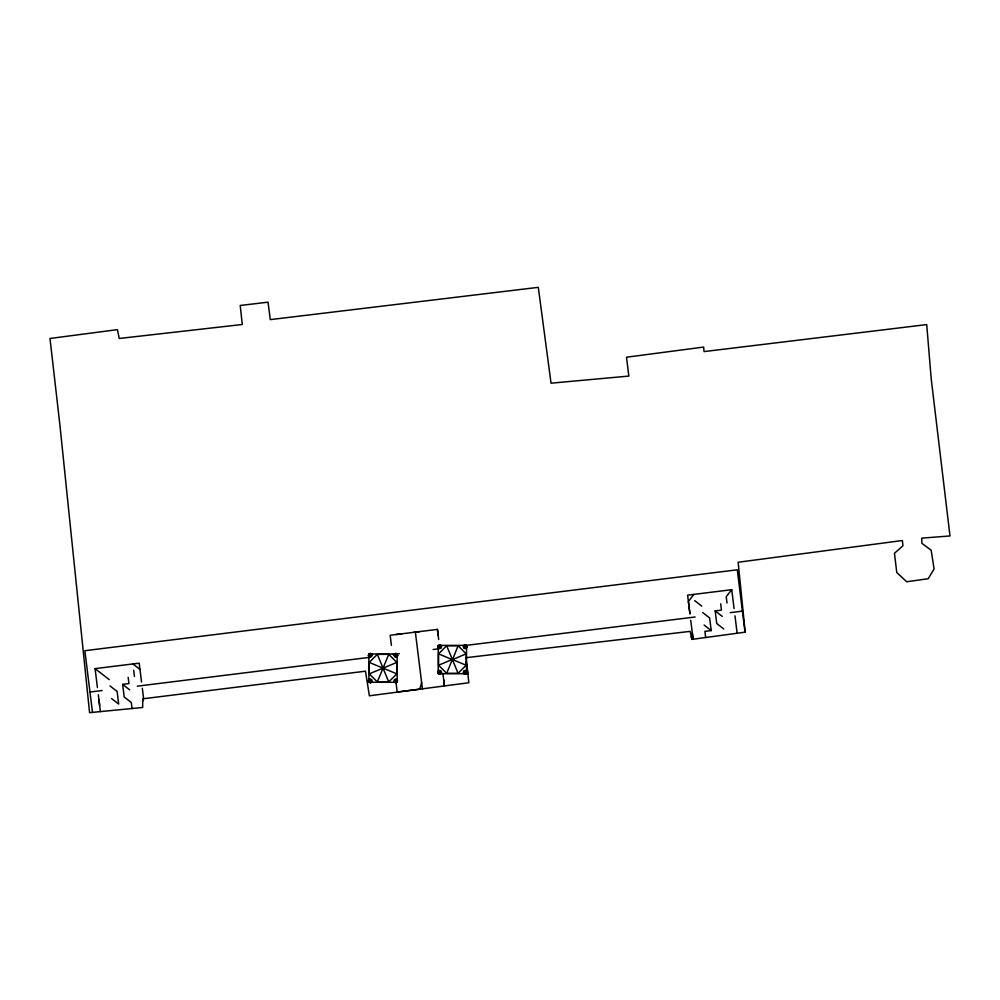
<?xml version="1.0" encoding="UTF-8"?>
<svg xmlns="http://www.w3.org/2000/svg" width="1000" height="1000" viewBox="0 0 1000 1000"><rect width="100%" height="100%" fill="white"/><g stroke="black" fill="none" stroke-linecap="round" stroke-linejoin="round"><path stroke-width="1.5" d="M142.725 701.075L142.738 698.812L143.613 698.7L142.325 688.325M421.625 682.55L419.812 689.175L397.2 691.988L395.95 681.9M368.338 655.438L370.337 653.425L371.75 654.013L368.925 656.85L368.338 655.438L372.337 655.438M368.338 680.837L368.925 679.425L371.75 682.25L370.337 682.837L368.338 680.837L372.337 680.837L371.75 682.25M377.325 681.925L388.75 681.925L396.825 673.85L396.825 662.425L388.75 654.35L377.325 654.35L369.25 662.425L369.25 673.85L377.325 681.925L382.975 668.3M383.113 667.975L388.75 654.35M397.75 655.438L397.163 656.85L394.325 654.013L395.737 653.425L397.75 655.438L393.738 655.438M397.163 682.25L397.163 679.425L394.325 682.25L397.163 682.25L394.325 679.425M437.675 646.838L439.675 644.837L441.087 645.425L438.263 648.25L437.675 646.838L441.675 646.838M437.675 672.237L438.263 670.825L441.087 673.65L439.675 674.237L437.675 672.237L441.675 672.237M446.662 673.325L452.312 659.7L438.587 653.825L446.662 645.75L458.088 645.75L466.175 653.825L466.175 665.25L458.088 673.325L446.662 673.325L438.587 665.25L438.587 653.825M466.175 665.25L452.55 659.6L458.088 645.75M467.088 646.838L466.5 648.25L463.663 645.425L465.087 644.837L467.088 646.838L463.088 646.838M466.5 673.65L466.5 670.825L463.663 673.65L465.087 674.237L466.5 673.65L463.663 670.825M693.925 594.388L688.388 601.413L689.95 614.012L687.613 595.163L731.737 589.7L734.075 608.55M731.737 589.7L726.213 596.725L727 603.025M452.45 659.375L438.587 665.25M452.312 659.7L466.175 653.825M395.7 682.288L368.888 682.288L369.562 681.612M396.512 654.663L397.188 653.988L368.888 653.988L368.888 682.288M368.925 682.25L371.75 679.425M394.325 656.85L397.163 654.013L397.188 682.288L396.512 681.612M438.263 673.65L441.087 670.825M463.663 648.25L466.5 645.425M369.25 673.85L382.875 668.2M383.2 668.062L396.825 662.425M691.287 636.675L691.888 639.388L745.188 632.15L738.138 562.25L902.362 540.525L902.962 545.763L894.45 553.288L896.775 572.537L906.712 581.75L928.213 578.737L934.087 568.95L931.162 550.237L921.888 543.325L921.762 538.138L950 535.95L931.2 378.837L926.725 324.588L704.05 351.587L703.637 347.075L626.5 357.212L628.85 376.075L551.038 383.188L538.3 287.337L270.287 319.613L268.025 302.175L240.212 305.475L242.275 324.5L119.237 338.475L117.425 329.637L50 338.475L59.913 425.075L89.575 712.663L142.675 707.487L142.738 698.812L365.5 671.188L369.375 695.8L468.85 682.738L466.45 661.787M97.413 687.5L95.075 668.637L139.2 663.162L141.537 682.025M396.075 634.513L401.987 633.787M413.8 632.312L419.712 631.587M438.688 639.438L437.438 629.388L390.163 635.25L391.413 645.337M723.812 629.012L716.737 623.5L715.175 610.887L721.475 610.112L720.688 603.8M132.025 708.525L131.275 702.5L124.2 696.975L122.625 684.362L128.938 683.587L128.15 677.288M89.975 692.038L102.137 690.525M137.262 686.175L369.588 657.362M392.55 654.525L399.3 653.688M433.075 649.5L438.475 648.825M465.487 645.475L695.125 617M730.25 612.65L742.4 611.138M702.562 612.45L709.65 617.975L711.213 630.588L704.912 631.362L705.675 637.525M465.988 657.688L690.113 631.362L691.888 639.388M463.088 672.237L467.088 672.237M397.75 680.837L393.738 680.837L394.325 682.25M369.25 662.425L382.875 668.062M383.2 668.2L396.825 673.85M132.9 663.95L139.975 669.412M95.075 668.637L109.237 679.625M715.175 610.887L722.25 616.413M694.7 600.625L701.775 606.15M704.125 625.062L711.213 630.588M122.625 684.362L129.713 689.887M110.025 685.938L117.112 691.45L118.675 704.062L111.587 698.538M438.263 645.425L441.087 648.25M371.75 656.85L368.925 654.013L369.562 654.663M446.662 645.75L452.312 659.375M452.45 659.7L458.088 673.325M377.325 654.35L382.975 667.975M383.113 668.3L388.75 681.925M692.3 632.938L693.088 639.225L690.738 620.35M745.013 632.175L737.275 569.8L84.85 650.7L92.5 712.375M734.987 615.825L737.138 633.237M437.438 629.388L438.225 635.675M443.675 679.663L444.45 685.95L442.9 673.375M415.375 632.125L422.413 688.838M133.675 670.2L134.45 676.5M98.888 699.325L99.65 705.462M98.312 694.725L100.4 711.6M466.763 664.513L467.887 674.388M465.087 644.837L465.087 648.838M465.087 670.238L465.087 674.237M439.675 644.837L439.675 648.838M439.675 670.238L439.675 674.237M395.737 653.425L395.737 657.438M395.737 678.838L395.737 682.837M370.337 653.425L370.337 657.438M370.337 678.838L370.337 682.837M466.525 645.387L438.225 645.387L438.225 673.688L466.525 673.688L466.525 645.387"/></g></svg>
